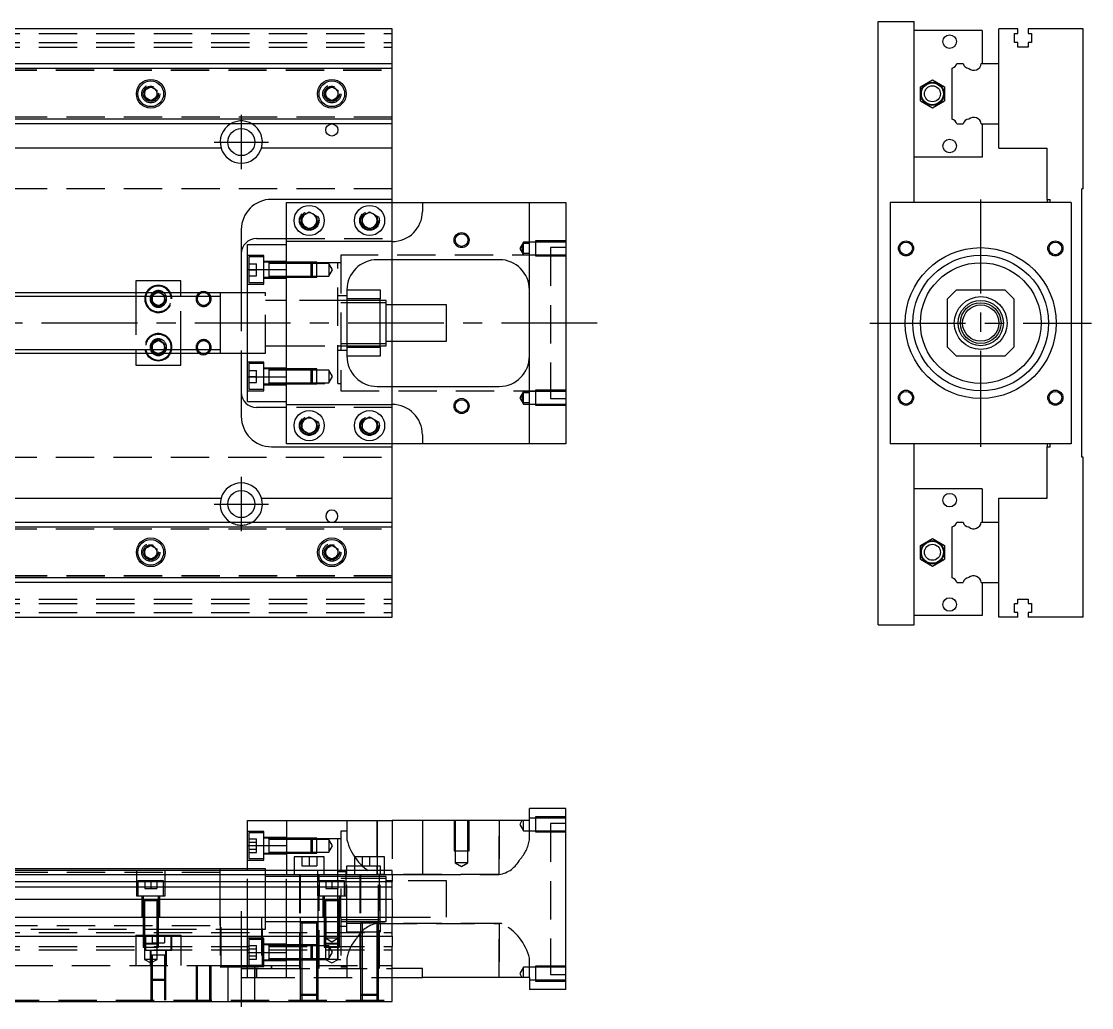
# Model space of a CAD drawing. Extents: x -20 to 692, y -272 to 102.
# Drawn here: x 337.1 to 691.8, y -226.9 to 100 of the extents above; entities that cross this region are included whole.
import ezdxf

# ---------------------------------------------------------------- set-up
doc = ezdxf.new("R2010")
doc.units = 0
doc.linetypes.add('CENTER', pattern=[50.8, 31.75, -6.35, 6.35, -6.35])
doc.linetypes.add('DASHED', pattern=[19.05, 12.7, -6.35])
doc.layers.get('0').update_dxf_attribs({"linetype": 'CONTINUOUS'})
doc.layers.add('CENTER', color=1, linetype='CENTER')

msp = doc.modelspace()

# ---------------------------------------------------------------- linework, layer by layer
at = {"color": 7, "linetype": 'CONTINUOUS'}
for p, q in [((621.04, -100), (621.04, 100)), ((621.04, 100), (633.04, 100)), ((633.04, 40), (633.04, 100)), ((460, 97.5), (330, 97.5)), ((460, 86), (460, 97.5)), ((655.54, 97), (633.04, 97)), ((655.54, 97), (655.54, 86)), ((661.04, 86), (661.04, 97.5)), ((667.34, 97.5), (661.04, 97.5)), ((666.19, 96), (667.34, 96)), ((666.19, 93), (666.19, 96)), ((667.34, 96), (667.34, 97.5)), ((670.74, 97.5), (670.74, 96)), ((689.04, 97.5), (670.74, 97.5)), ((670.74, 96), (671.89, 96)), ((671.89, 96), (671.89, 93)), ((689.04, 44.5), (689.04, 97.5)), ((667.34, 93), (666.19, 93)), ((667.34, 91.5), (667.34, 93)), ((670.74, 93), (670.74, 91.5)), ((671.89, 93), (670.74, 93)), ((670.74, 91.5), (667.34, 91.5)), ((330, 86), (460, 86)), ((460, 84.460392), (460, 86)), ((647.079608, 86), (649.200392, 86)), ((655.221934, 86), (661.04, 86)), ((661.04, 66), (661.04, 86)), ((661.04, 66), (661.04, 86)), ((330, 84.460392), (460, 84.460392)), ((460, 67.539608), (460, 84.460392)), ((645.54, 67.539608), (645.54, 84.460392)), ((378, 77.1547), (380, 78.309402)), ((380, 78.309402), (382, 77.1547)), ((438, 77.1547), (440, 78.309402)), ((440, 78.309402), (442, 77.1547)), ((635.040002, 78.309401), (639.040002, 80.618802)), ((635.040002, 73.690599), (635.040002, 78.309401)), ((639.040002, 80.618802), (643.040002, 78.309401)), ((643.040002, 78.309401), (643.040002, 73.690599)), ((378, 74.8453), (378, 77.1547)), ((380, 73.690598), (378, 74.8453)), ((382, 74.8453), (380, 73.690598)), ((382, 77.1547), (382, 74.8453)), ((438, 74.8453), (438, 77.1547)), ((440, 73.690598), (438, 74.8453)), ((442, 74.8453), (440, 73.690598)), ((442, 77.1547), (442, 74.8453)), ((635.040002, 73.690599), (639.040002, 71.381198)), ((639.040002, 71.381198), (643.040002, 73.690599)), ((460, 67.539608), (330, 67.539608)), ((460, 66), (460, 67.539608)), ((460, 66), (330, 66)), ((460, 58), (460, 66)), ((647.079608, 66), (649.200392, 66)), ((655.221934, 66), (661.04, 66)), ((655.54, 66), (655.54, 55)), ((661.04, 58), (661.04, 66)), ((403.291796, 58), (330, 58)), ((460, 58), (416.708204, 58)), ((460, 41), (460, 58)), ((661.04, 58), (677.04, 58)), ((677.04, 41), (677.04, 58)), ((655.54, 55), (633.04, 55)), ((689.04, 44.5), (688.54, 44.5)), ((688.54, -44.5), (688.54, 44.5)), ((460, 41), (420, 41)), ((425, 27), (425, 40)), ((425, 40), (470, 40)), ((460, 40), (460, 41)), ((470, 40), (470, 37)), ((470, 40), (505.5, 40)), ((505.5, -40), (505.5, 40)), ((505.5, 40), (517.5, 40)), ((517.5, 40), (517.5, -40)), ((625.04, 40), (625.04, -40)), ((685.04, 40), (625.04, 40)), ((677.04, 41), (678.04, 41)), ((677.04, 41), (677.04, 40)), ((678.04, 40), (678.04, 41)), ((685.04, 40), (685.04, -40)), ((430, 35.443376), (432.5, 36.886752)), ((432.5, 36.886752), (435, 35.443376)), ((450, 35.443376), (452.5, 36.886752)), ((452.5, 36.886752), (455, 35.443376)), ((430, 32.556624), (430, 35.443376)), ((432.5, 31.113248), (430, 32.556624)), ((435, 32.556624), (432.5, 31.113248)), ((435, 35.443376), (435, 32.556624)), ((450, 32.556624), (450, 35.443376)), ((452.5, 31.113248), (450, 32.556624)), ((455, 32.556624), (452.5, 31.113248)), ((455, 35.443376), (455, 32.556624)), ((410, 31), (410, 10)), ((412, 17.78342), (412, 26)), ((412, 26), (425, 26)), ((415, 28), (425, 28)), ((460, 27), (425, 27)), ((425, 17.78342), (425, 27)), ((678.002144, 23), (678.03998, 23)), ((412, 17.78342), (425, 17.78342)), ((412, -17.78342), (412, 17.78342)), ((425, -17.78342), (425, 17.78342)), ((425, -17.78342), (425, 17.78342)), ((495.5, 21), (455, 21)), ((460, 6), (460, 21)), ((375, 14), (375, 10)), ((390, 14), (375, 14)), ((390, 10), (390, 14)), ((445, 11), (456, 11)), ((445, 11), (445, -11)), ((456, 11), (456, 8)), ((647.04, 11), (644.04, 8)), ((647.04, 11), (663.04, 11)), ((666.04, 8), (663.04, 11)), ((403, 10), (330, 10)), ((381.964102, 10), (382.5, 10.309402)), ((382.5, 10.309402), (383.035898, 10)), ((403, 10.000006), (403, -10.000006)), ((412, 10), (403, 10)), ((456, 8), (445, 8)), ((456, -8), (456, 8)), ((458, 7.5), (456, 7.5)), ((458, -7.5), (458, 7.5)), ((644.04, -8), (644.04, 8)), ((666.04, 8), (666.04, -8)), ((445, 6.75), (443, 6.75)), ((456, 6.75), (445, 6.75)), ((458, 6.75), (456, 6.75)), ((478, 6), (458, 6)), ((478, -6), (478, 6)), ((443, -6.75), (445, -6.75)), ((445, -6.75), (456, -6.75)), ((456, -6.75), (458, -6.75)), ((458, -6), (478, -6)), ((460, -21), (460, -6)), ((330, -10), (403, -10)), ((375, -10), (375, -14)), ((382.5, -10.309402), (381.964102, -10)), ((383.035898, -10), (382.5, -10.309402)), ((390, -14), (390, -10)), ((403, -10), (412, -10)), ((410, -10), (410, -31)), ((445, -8), (456, -8)), ((456, -7.5), (458, -7.5)), ((456, -8), (456, -11)), ((644.04, -8), (647.04, -11)), ((663.04, -11), (666.04, -8)), ((375, -14), (390, -14)), ((456, -11), (445, -11)), ((663.04, -11), (647.04, -11)), ((412, -17.78342), (425, -17.78342)), ((412, -26), (412, -17.78342)), ((425, -27), (425, -17.78342)), ((455, -21), (495.5, -21)), ((628.14, -24.499994), (628.14, -24.500852)), ((412, -26), (425, -26)), ((425, -28), (415, -28)), ((425, -27), (460, -27)), ((425, -40), (425, -27)), ((430, -32.556624), (432.5, -31.113248)), ((432.5, -31.113248), (435, -32.556624)), ((450, -32.556624), (452.5, -31.113248)), ((452.5, -31.113248), (455, -32.556624)), ((430, -35.443376), (430, -32.556624)), ((432.5, -36.886752), (430, -35.443376)), ((435, -35.443376), (432.5, -36.886752)), ((435, -32.556624), (435, -35.443376)), ((450, -35.443376), (450, -32.556624)), ((452.5, -36.886752), (450, -35.443376)), ((455, -35.443376), (452.5, -36.886752)), ((455, -32.556624), (455, -35.443376)), ((470, -37), (470, -40)), ((420, -41), (460, -41)), ((470, -40), (425, -40)), ((460, -41), (460, -40)), ((460, -58), (460, -41)), ((505.5, -40), (470, -40)), ((517.5, -40), (505.5, -40)), ((685.04, -40), (625.04, -40)), ((633.04, -100), (633.04, -40)), ((677.04, -40), (677.04, -41)), ((677.04, -58), (677.04, -41)), ((677.04, -41), (678.04, -41)), ((678.04, -41), (678.04, -40)), ((689.04, -44.5), (688.54, -44.5)), ((689.04, -97.5), (689.04, -44.5)), ((655.54, -55), (633.04, -55)), ((655.54, -55), (655.54, -66)), ((330, -58), (403.291796, -58)), ((416.708204, -58), (460, -58)), ((460, -66), (460, -58)), ((661.04, -66), (661.04, -58)), ((661.04, -58), (677.04, -58)), ((330, -66), (460, -66)), ((460, -67.539608), (460, -66)), ((647.079608, -66), (649.200392, -66)), ((655.221934, -66), (661.04, -66)), ((661.04, -86), (661.04, -66)), ((661.04, -86), (661.04, -66)), ((330, -67.539608), (460, -67.539608)), ((460, -84.460392), (460, -67.539608)), ((645.54, -84.460392), (645.54, -67.539608)), ((378, -74.8453), (380, -73.690598)), ((380, -73.690598), (382, -74.8453)), ((438, -74.8453), (440, -73.690598)), ((440, -73.690598), (442, -74.8453)), ((635.040002, -73.690599), (639.040002, -71.381198)), ((635.040002, -78.309401), (635.040002, -73.690599)), ((639.040002, -71.381198), (643.040002, -73.690599)), ((643.040002, -73.690599), (643.040002, -78.309401)), ((378, -77.1547), (378, -74.8453)), ((380, -78.309402), (378, -77.1547)), ((382, -77.1547), (380, -78.309402)), ((382, -74.8453), (382, -77.1547)), ((438, -77.1547), (438, -74.8453)), ((440, -78.309402), (438, -77.1547)), ((442, -77.1547), (440, -78.309402)), ((442, -74.8453), (442, -77.1547)), ((635.040002, -78.309401), (639.040002, -80.618802)), ((639.040002, -80.618802), (643.040002, -78.309401)), ((460, -84.460392), (330, -84.460392)), ((460, -86), (460, -84.460392)), ((460, -86), (330, -86)), ((460, -97.5), (460, -86)), ((647.079608, -86), (649.200392, -86)), ((655.221934, -86), (661.04, -86)), ((655.54, -86), (655.54, -97)), ((661.04, -97.5), (661.04, -86)), ((667.34, -91.5), (670.74, -91.5)), ((667.34, -93), (667.34, -91.5)), ((670.74, -91.5), (670.74, -93)), ((666.19, -93), (667.34, -93)), ((666.19, -96), (666.19, -93)), ((670.74, -93), (671.89, -93)), ((671.89, -93), (671.89, -96)), ((330, -97.5), (460, -97.5)), ((655.54, -97), (633.04, -97)), ((667.34, -97.5), (661.04, -97.5)), ((667.34, -96), (666.19, -96)), ((667.34, -97.5), (667.34, -96)), ((670.74, -96), (670.74, -97.5)), ((671.89, -96), (670.74, -96)), ((689.04, -97.5), (670.74, -97.5)), ((621.04, -100), (633.04, -100)), ((505.5, -164.93), (505.5, -160.93)), ((517.5, -160.93), (505.5, -160.93)), ((517.5, -220.93), (517.5, -160.93)), ((412, -173.14658), (412, -164.93)), ((412, -164.93), (425, -164.93)), ((425, -164.93), (460, -164.93)), ((425, -164.93), (425, -181.43)), ((470, -164.93), (460, -164.93)), ((470, -164.93), (470, -182.93)), ((505.5, -164.93), (470, -164.93)), ((412, -173.14658), (425, -173.14658)), ((412, -181.43), (412, -173.14658)), ((419.1, -170.752326), (419.1, -170.753182)), ((419.1, -173.1023), (419.1, -173.38317)), ((419.1, -175.019328), (419.1, -175.752336)), ((437.5, -176.93), (427.5, -176.93)), ((427.5, -176.93), (427.5, -181.43)), ((437.5, -181.43), (437.5, -176.93)), ((457.5, -176.93), (447.5, -176.93)), ((447.5, -176.93), (447.5, -181.43)), ((457.5, -181.43), (457.5, -176.93)), ((403, -180.93), (323.5, -180.93)), ((460, -181.43), (323.5, -181.43)), ((460, -182.969608), (323.5, -182.969608)), ((403, -180.93), (402.995, -180.93)), ((403, -180.930502), (403, -180.93)), ((403.005, -180.93), (403, -180.93)), ((412, -180.93), (403, -180.93)), ((403, -181.43), (403, -180.93)), ((460, -182.969608), (460, -181.43)), ((470, -182.93), (460, -182.93)), ((460, -182.969608), (460, -185.090392)), ((323.5, -185.090392), (460, -185.090392)), ((460, -187.000532), (323.5, -187.000532)), ((460, -187.000532), (460, -185.090392)), ((460, -191.111934), (460, -187.000532)), ((460, -191.111934), (323.5, -191.111934)), ((460, -191.111934), (460, -196.93)), ((0, -196.93), (460, -196.93)), ((460, -203.23), (460, -196.93)), ((0, -203.23), (460, -203.23)), ((460, -203.23), (460, -206.63)), ((419.1, -206.107664), (419.1, -206.50767)), ((419.1, -206.50767), (419.1, -206.63)), ((419.1, -208.465624), (419.1, -208.749714)), ((460, -224.93), (460, -206.63)), ((419.1, -210.70767), (419.1, -211.107674)), ((470, -213.93), (460, -213.93)), ((470, -216.93), (470, -213.93)), ((460, -216.93), (470, -216.93)), ((505.5, -216.93), (470, -216.93)), ((505.5, -216.93), (505.5, -220.93)), ((517.5, -220.93), (505.5, -220.93)), ((0, -224.93), (460, -224.93))]:
    msp.add_line(p, q, dxfattribs=at)
at = {"color": 3, "linetype": 'DASHED'}
for p, q in [((0, 96), (460, 96)), ((0, 93), (460, 93)), ((0, 91.5), (460, 91.5)), ((329.5, 84.403994), (460, 84.403994)), ((329.5, 83.8), (460, 83.8)), ((382.483582, 76.286038), (382.5, 76)), ((437.5, 76), (437.534018, 76.411016)), ((460, 68.2), (329.5, 68.2)), ((460, 67.596006), (329.5, 67.596006)), ((460, 44.5), (5.640312, 44.5)), ((460, 28), (460, 40)), ((429.5, 34), (429.520026, 34.346056)), ((449.5, 34), (449.520026, 34.346056)), ((425, 28), (460, 28)), ((425, 17.78342), (425, 26)), ((460, 27), (460, 28)), ((460, 21), (460, 27)), ((503.5, 26.848738), (502.287564, 24.748738)), ((503.016436, 24.911344), (503.060666, 25.226886)), ((503.060666, 25.226886), (503.163852, 25.611128)), ((503.163852, 25.611128), (503.302956, 25.985522)), ((503.302956, 25.985522), (503.5, 26.435254)), ((503.5, 26.435254), (503.5, 26.848738)), ((507.5, 26.848738), (503.5, 26.848738)), ((503.5, 23.06222), (503.5, 26.435794)), ((503.5, 26.435254), (505.5, 26.435254)), ((507.5, 27.248732), (507.5, 22.248742)), ((517.5, 27.248732), (507.5, 27.248732)), ((517.5, 26.848738), (507.5, 26.848738)), ((512.5, 25), (512.5, -25)), ((517.5, 25), (512.5, 25)), ((417.5, 22.42767), (412, 22.42767)), ((412.5, 21.92767), (412.5, 13.42767)), ((417.5, 21.92767), (412.5, 21.92767)), ((417.5, 12.92767), (417.5, 22.42767)), ((443, 22.5), (443, -22.5)), ((512.5, 22.5), (443, 22.5)), ((502.287564, 24.748738), (503.5, 22.648738)), ((503.5, 22.648738), (503.5, 23.06222)), ((505.5, 23.06222), (503.5, 23.06222)), ((503.5, 22.648738), (507.5, 22.648738)), ((507.5, 22.648738), (517.5, 22.648738)), ((507.5, 22.248742), (517.5, 22.248742)), ((412.5, 19.67767), (415, 19.67767)), ((415, 17.67767), (415, 19.67767)), ((425, 20.42767), (417.5, 20.42767)), ((419.1, 20.17767), (417.5, 20.17767)), ((419.1, 20.17767), (419.095, 20.17767)), ((419.1, 20.17767), (419.1, 19.92022)), ((419.105, 20.17767), (419.1, 20.17767)), ((424.99998, 20.17767), (419.1, 20.17767)), ((419.1, 19.92022), (419.1, 15.435068)), ((424.99998, 19.77767), (419.1, 19.77767)), ((433.1, 20.17767), (425, 20.17767)), ((433.1, 20.177664), (425, 20.177664)), ((442, 20), (425, 20)), ((433.5, 19.77767), (425, 19.77767)), ((433.1, 15.17767), (433.1, 20.17767)), ((433.5, 19.77767), (433.1, 20.17767)), ((435, 20.177664), (433.10002, 20.177664)), ((433.5, 19.77767), (433.5, 15.57767)), ((435, 19.77767), (433.50002, 19.77767)), ((435, 15.177674), (435, 20.177664)), ((439, 19.77767), (435, 19.77767)), ((439, 19.77767), (439, 15.57767)), ((440.212436, 17.67767), (439, 19.77767)), ((442, -20), (442, 20)), ((443, 20), (442, 20)), ((412.5, 17.67767), (415, 17.67767)), ((412.5, 15.67767), (415, 15.67767)), ((415, 15.67767), (415, 17.67767)), ((417.5, 15.17767), (419.1, 15.17767)), ((417.5, 14.92767), (425, 14.92767)), ((419.095, 15.17767), (419.1, 15.17767)), ((419.1, 15.57767), (424.99998, 15.57767)), ((419.1, 15.435068), (419.1, 15.17767)), ((419.1, 15.17767), (419.105, 15.17767)), ((419.1, 15.17767), (424.99998, 15.17767)), ((425, 15.57767), (433.5, 15.57767)), ((425, 15.177674), (433.1, 15.177674)), ((425, 15.17767), (433.1, 15.17767)), ((433.1, 15.17767), (433.5, 15.57767)), ((433.10002, 15.177674), (435, 15.177674)), ((433.50002, 15.57767), (435, 15.57767)), ((435, 15.57767), (439, 15.57767)), ((439, 15.57767), (440.212436, 17.67767)), ((412, 12.92767), (417.5, 12.92767)), ((412.5, 13.42767), (417.5, 13.42767)), ((375, 10), (375, 8.75)), ((375, 8.75), (375, -8.75)), ((380, 8), (380.018502, 8.303588)), ((380.5, 9.1547), (381.964102, 10)), ((380.5, 8.75), (380.5, 9.1547)), ((380.5, 6.8453), (380.5, 8.75)), ((383.035898, 10), (384.5, 9.1547)), ((384.5, 9.1547), (384.5, 8.75)), ((384.5, 8.75), (384.5, 6.8453)), ((390, 8.75), (390, 10)), ((390, -8.75), (390, 8.75)), ((403, 10), (402.995, 10)), ((403.005, 10), (403, 10)), ((410, 10), (410, -10)), ((418, 10), (412, 10)), ((418, -10), (418, 10)), ((425, 7.5), (418, 7.5)), ((442, 7.5), (425, 7.5)), ((445, 9), (442, 9)), ((443, 7.5), (442, 7.5)), ((443, 7.5), (442.995, 7.5)), ((445, 7.5), (443, 7.5)), ((443.005, 7.5), (443, 7.5)), ((456, 7.5), (445, 7.5)), ((382.5, 5.690598), (380.5, 6.8453)), ((384.5, 6.8453), (382.5, 5.690598)), ((460, -6), (460, 6)), ((380.5, -6.8453), (382.5, -5.690598)), ((380.5, -8.75), (380.5, -6.8453)), ((382.5, -5.690598), (384.5, -6.8453)), ((384.5, -6.8453), (384.5, -8.75)), ((375, -8.75), (375, -10)), ((380, -8), (380.018502, -7.696412)), ((380.5, -9.1547), (380.5, -8.75)), ((381.964102, -10), (380.5, -9.1547)), ((384.5, -9.1547), (383.035898, -10)), ((384.5, -8.75), (384.5, -9.1547)), ((390, -10), (390, -8.75)), ((402.995, -10), (403, -10)), ((403, -10), (403.005, -10)), ((412, -10), (418, -10)), ((418, -7.5), (425, -7.5)), ((425, -7.5), (442, -7.5)), ((442, -7.5), (443, -7.5)), ((442, -9), (445, -9)), ((442.995, -7.5), (443, -7.5)), ((443, -7.5), (445, -7.5)), ((443, -7.5), (443.005, -7.5)), ((445, -7.5), (456, -7.5)), ((417.5, -12.92767), (412, -12.92767)), ((412.5, -13.42767), (412.5, -21.92767)), ((417.5, -13.42767), (412.5, -13.42767)), ((417.5, -22.42767), (417.5, -12.92767)), ((412.5, -15.67767), (415, -15.67767)), ((412.5, -17.67767), (415, -17.67767)), ((415, -17.67767), (415, -15.67767)), ((415, -19.67767), (415, -17.67767)), ((425, -14.92767), (417.5, -14.92767)), ((419.1, -15.17767), (417.5, -15.17767)), ((419.1, -15.17767), (419.095, -15.17767)), ((419.1, -15.17767), (419.1, -15.435118)), ((424.99998, -15.17767), (419.1, -15.17767)), ((419.105, -15.17767), (419.1, -15.17767)), ((419.1, -15.435118), (419.1, -19.920272)), ((424.99998, -15.57767), (419.1, -15.57767)), ((433.1, -15.17767), (425, -15.17767)), ((433.1, -15.177674), (425, -15.177674)), ((433.5, -15.57767), (425, -15.57767)), ((433.1, -20.17767), (433.1, -15.17767)), ((433.5, -15.57767), (433.1, -15.17767)), ((435, -15.177674), (433.10002, -15.177674)), ((433.5, -15.57767), (433.5, -19.77767)), ((435, -15.57767), (433.50002, -15.57767)), ((435, -20.177664), (435, -15.177674)), ((439, -15.57767), (435, -15.57767)), ((439, -15.57767), (439, -19.77767)), ((440.212436, -17.67767), (439, -15.57767)), ((439, -19.77767), (440.212436, -17.67767)), ((412.5, -19.67767), (415, -19.67767)), ((417.5, -20.17767), (419.1, -20.17767)), ((417.5, -20.42767), (425, -20.42767)), ((419.095, -20.17767), (419.1, -20.17767)), ((419.1, -19.77767), (424.99998, -19.77767)), ((419.1, -19.920272), (419.1, -20.17767)), ((419.1, -20.17767), (424.99998, -20.17767)), ((419.1, -20.17767), (419.105, -20.17767)), ((425, -26), (425, -17.78342)), ((425, -19.77767), (433.5, -19.77767)), ((425, -20), (442, -20)), ((425, -20.177664), (433.1, -20.177664)), ((425, -20.17767), (433.1, -20.17767)), ((433.1, -20.17767), (433.5, -19.77767)), ((433.10002, -20.177664), (435, -20.177664)), ((433.50002, -19.77767), (435, -19.77767)), ((435, -19.77767), (439, -19.77767)), ((442, -20), (443, -20)), ((460, -27), (460, -21)), ((412, -22.42767), (417.5, -22.42767)), ((412.5, -21.92767), (417.5, -21.92767)), ((443, -22.5), (512.5, -22.5)), ((503.5, -22.648738), (502.287564, -24.748738)), ((502.287564, -24.748738), (503.5, -26.848738)), ((503.016436, -24.586132), (503.060666, -24.27059)), ((503.060666, -24.27059), (503.163852, -23.886348)), ((503.163852, -23.886348), (503.302956, -23.511954)), ((503.302956, -23.511954), (503.5, -23.06222)), ((503.5, -23.06222), (503.5, -22.648738)), ((507.5, -22.648738), (503.5, -22.648738)), ((503.5, -26.435254), (503.5, -23.06168)), ((503.5, -23.06222), (505.5, -23.06222)), ((507.5, -22.248742), (507.5, -27.248732)), ((517.5, -22.248742), (507.5, -22.248742)), ((517.5, -22.648738), (507.5, -22.648738)), ((460, -28), (425, -28)), ((460, -28), (460, -27)), ((460, -40), (460, -28)), ((503.5, -26.848738), (503.5, -26.435254)), ((505.5, -26.435254), (503.5, -26.435254)), ((503.5, -26.848738), (507.5, -26.848738)), ((507.5, -26.848738), (517.5, -26.848738)), ((507.5, -27.248732), (517.5, -27.248732)), ((512.5, -25), (517.5, -25)), ((429.5, -34), (429.520026, -33.653944)), ((449.5, -34), (449.520026, -33.653944)), ((5.640312, -44.5), (460, -44.5)), ((329.5, -67.596006), (460, -67.596006)), ((329.5, -68.2), (460, -68.2)), ((382.483582, -75.713962), (382.5, -76)), ((442.483582, -75.713962), (442.5, -76)), ((460, -83.8), (329.5, -83.8)), ((460, -84.403994), (329.5, -84.403994)), ((0, -91.5), (460, -91.5)), ((0, -93), (460, -93)), ((0, -96), (460, -96)), ((445, -164.93), (445, -171.302214)), ((455, -176.93), (455, -164.93)), ((455, -164.93), (455, -176.93)), ((460, -164.93), (460, -181.43)), ((480.500006, -164.93), (480.500006, -174.93)), ((480.9, -164.93), (480.9, -174.93)), ((485.1, -174.93), (485.1, -164.93)), ((485.499994, -174.93), (485.499994, -164.93)), ((495.5, -164.93), (495.5, -182.852252)), ((495.5, -182.852252), (495.5, -164.93)), ((503.009982, -164.93), (502.287564, -166.181262)), ((502.287564, -166.181262), (503.5, -168.281262)), ((503.5, -168.281262), (503.5, -164.93)), ((507.5, -164.081262), (505.5, -164.081262)), ((505.5, -171.302214), (505.5, -164.93)), ((507.5, -163.681268), (507.5, -168.681258)), ((517.5, -163.681268), (507.5, -163.681268)), ((517.5, -164.081262), (507.5, -164.081262)), ((512.5, -165.93), (512.5, -215.93)), ((517.5, -165.93), (512.5, -165.93)), ((417.5, -168.50233), (412, -168.50233)), ((412.5, -169.00233), (412.5, -173.25233)), ((417.5, -169.00233), (412.5, -169.00233)), ((417.5, -173.25233), (417.5, -168.50233)), ((443, -168.43), (443, -189.93)), ((445, -168.43), (443, -168.43)), ((503.5, -168.281262), (507.5, -168.281262)), ((512.5, -168.43), (505.5, -168.43)), ((507.5, -168.281262), (517.5, -168.281262)), ((507.5, -168.681258), (517.5, -168.681258)), ((412.5, -170.94293), (415, -170.94293)), ((412.5, -172.09763), (415, -172.09763)), ((412.5, -173.25233), (412.5, -177.50233)), ((415, -172.09763), (415, -170.94293)), ((415, -174.407032), (415, -172.09763)), ((425, -170.50233), (417.5, -170.50233)), ((419.1, -170.75233), (417.5, -170.75233)), ((417.5, -178.00233), (417.5, -173.25233)), ((419.1, -170.75233), (419.095, -170.75233)), ((419.1, -170.75233), (419.1, -171.00978)), ((419.1, -171.009798), (419.1, -170.75233)), ((424.99998, -170.75233), (419.1, -170.75233)), ((419.105, -170.75233), (419.1, -170.75233)), ((419.1, -171.00978), (419.1, -173.25233)), ((424.99998, -171.15233), (419.1, -171.15233)), ((419.1, -173.25233), (419.1, -175.019324)), ((433.1, -170.75233), (425, -170.75233)), ((433.1, -170.752336), (425, -170.752336)), ((442, -170.93), (425, -170.93)), ((433.5, -171.15233), (425, -171.15233)), ((433.1, -173.25233), (433.1, -170.75233)), ((433.5, -171.15233), (433.1, -170.75233)), ((433.1, -175.75233), (433.1, -173.25233)), ((435, -170.752336), (433.10002, -170.752336)), ((433.5, -171.15233), (433.5, -173.25233)), ((433.5, -173.25233), (433.5, -175.35233)), ((435, -171.15233), (433.50002, -171.15233)), ((435, -175.752326), (435, -170.752336)), ((439, -171.15233), (435, -171.15233)), ((439, -171.15233), (439, -173.25233)), ((440.212436, -173.25233), (439, -171.15233)), ((439, -173.25233), (439, -175.35233)), ((439, -175.35233), (440.212436, -173.25233)), ((442, -181.43), (442, -170.93)), ((443, -170.93), (442, -170.93)), ((412.5, -174.407032), (415, -174.407032)), ((412.5, -175.561732), (415, -175.561732)), ((415, -175.561732), (415, -174.407032)), ((417.5, -175.75233), (419.1, -175.75233)), ((417.5, -176.00233), (425, -176.00233)), ((419.095, -175.75233), (419.1, -175.75233)), ((419.1, -175.019324), (419.1, -175.494932)), ((419.1, -175.35233), (424.99998, -175.35233)), ((419.1, -175.494932), (419.1, -175.75233)), ((419.1, -175.75233), (424.99998, -175.75233)), ((419.1, -175.75233), (419.105, -175.75233)), ((425, -175.35233), (433.5, -175.35233)), ((425, -175.752326), (433.1, -175.752326)), ((425, -175.75233), (433.1, -175.75233)), ((430, -176.93), (430, -179.93)), ((432.5, -176.93), (432.5, -179.93)), ((433.1, -175.75233), (433.5, -175.35233)), ((433.10002, -175.752326), (435, -175.752326)), ((433.50002, -175.35233), (435, -175.35233)), ((435, -175.35233), (439, -175.35233)), ((435, -176.93), (435, -179.93)), ((450, -176.93), (450, -179.93)), ((452.5, -176.93), (452.5, -179.93)), ((455, -176.93), (455, -179.93)), ((480.500006, -174.93), (485.499994, -174.93)), ((480.9, -174.93), (480.9, -178.93)), ((485.1, -178.93), (485.1, -174.93)), ((412, -178.00233), (417.5, -178.00233)), ((412.5, -177.50233), (417.5, -177.50233)), ((430, -179.93), (432.5, -179.93)), ((432.5, -179.93), (435, -179.93)), ((445, -179.93), (447.5, -179.93)), ((445, -181.43), (445, -179.93)), ((447.5, -179.93), (450, -179.93)), ((450, -179.93), (452.5, -179.93)), ((452.5, -179.93), (455, -179.93)), ((455, -179.93), (456, -179.93)), ((455, -182.852252), (455, -179.93)), ((455, -179.93), (455, -181.43)), ((456, -179.93), (456, -181.43)), ((485.1, -178.93), (480.9, -178.93)), ((480.9, -178.93), (483, -180.142436)), ((483, -180.142436), (485.1, -178.93)), ((403, -182.18), (25, -182.18)), ((375.25, -181.43), (375.25, -189.93)), ((384.75, -189.93), (384.75, -181.43)), ((403, -191.130066), (403, -181.43)), ((418, -180.93), (412, -180.93)), ((412, -196.93), (412, -181.43)), ((418, -181.43), (418, -180.93)), ((418, -190.93), (418, -181.43)), ((425, -183.43), (418, -183.43)), ((425, -181.43), (425, -182.93)), ((460, -182.93), (425, -182.93)), ((425, -196.93), (425, -182.93)), ((429.5, -183.43), (425, -183.43)), ((427.5, -181.43), (427.5, -182.93)), ((429.25, -182.93), (429.25, -213.93)), ((429.5, -182.93), (429.5, -196.93)), ((435.5, -183.43), (429.5, -183.43)), ((435.25, -181.43), (435.25, -189.93)), ((435.5, -198.935), (435.5, -182.93)), ((442, -183.43), (435.5, -183.43)), ((435.75, -184.93), (435.75, -182.93)), ((437.5, -182.93), (437.5, -181.43)), ((442, -182.93), (442, -181.43)), ((445, -181.93), (442, -181.93)), ((442, -184.93), (442, -182.93)), ((443, -183.43), (442, -183.43)), ((443, -183.43), (442.995, -183.43)), ((445, -183.43), (443, -183.43)), ((443.005, -183.43), (443, -183.43)), ((445, -184.18), (443, -184.18)), ((444.75, -189.93), (444.75, -181.43)), ((445, -182.93), (445, -181.43)), ((445, -198.93), (445, -182.93)), ((449.5, -183.43), (445, -183.43)), ((449.5, -184.18), (445, -184.18)), ((447.5, -181.43), (447.5, -182.93)), ((449.25, -182.93), (449.25, -213.93)), ((449.5, -182.93), (449.5, -198.935)), ((455.5, -183.43), (449.5, -183.43)), ((455.5, -184.18), (449.5, -184.18)), ((453.951654, -182.710384), (454.307618, -182.790138)), ((454.307618, -182.790138), (454.65068, -182.836404)), ((454.65068, -182.836404), (455, -182.852252)), ((455, -181.43), (455, -182.852252)), ((455, -182.852252), (456, -182.852252)), ((495.5, -182.852252), (455, -182.852252)), ((455.5, -198.935), (455.5, -182.93)), ((456, -183.43), (455.5, -183.43)), ((456, -184.18), (455.5, -184.18)), ((455.75, -213.93), (455.75, -182.93)), ((456, -181.43), (456, -182.93)), ((456, -182.852252), (457.5, -182.852252)), ((456, -198.93), (456, -182.93)), ((458, -183.43), (456, -183.43)), ((458, -184.18), (456, -184.18)), ((457.5, -182.93), (457.5, -181.43)), ((457.5, -182.852252), (460, -182.852252)), ((458, -190.93), (458, -183.43)), ((460, -182.852252), (470, -182.852252)), ((470, -182.852252), (495.5, -182.852252)), ((384.25, -184.93), (375.75, -184.93)), ((375.75, -184.93), (375.75, -189.93)), ((378, -184.93), (378, -187.43)), ((378, -187.43), (380, -187.43)), ((380, -184.93), (380, -187.43)), ((380, -187.43), (382, -187.43)), ((382, -184.93), (382, -187.43)), ((384.25, -189.93), (384.25, -184.93)), ((444.25, -184.93), (435.75, -184.93)), ((435.75, -184.93), (435.75, -189.93)), ((438, -184.93), (438, -187.43)), ((438, -187.43), (440, -187.43)), ((440, -184.93), (440, -187.43)), ((440, -187.43), (442, -187.43)), ((442, -184.93), (442, -187.43)), ((442, -190.93), (442, -187.43)), ((444.25, -189.93), (444.25, -184.93)), ((460, -184.93), (458, -184.93)), ((478, -184.93), (460, -184.93)), ((478, -190.93), (478, -184.93)), ((375.25, -189.93), (384.75, -189.93)), ((377, -189.93), (377, -196.93)), ((377.5, -189.93), (377.5, -191.53)), ((382.5, -191.53), (382.5, -189.93)), ((383, -196.93), (383, -189.93)), ((403, -199.68), (403, -191.130066)), ((418, -196.93), (418, -190.93)), ((435.25, -189.93), (444.75, -189.93)), ((435.75, -213.93), (435.75, -189.93)), ((437, -189.93), (437, -196.93)), ((437.5, -189.93), (437.5, -191.53)), ((442, -196.93), (442, -190.93)), ((442.5, -191.53), (442.5, -189.93)), ((443, -196.93), (443, -189.93)), ((458, -198.43), (458, -190.93)), ((478, -196.93), (478, -190.93)), ((377.5, -191.525), (377.5, -191.53)), ((377.757468, -191.53), (377.5, -191.53)), ((377.5, -191.53), (377.5, -191.535)), ((377.5, -191.53), (377.5, -196.92998)), ((382.242552, -191.53), (377.757468, -191.53)), ((377.9, -191.53), (377.9, -196.92998)), ((382.1, -196.92998), (382.1, -191.53)), ((382.5, -191.53), (382.242552, -191.53)), ((382.5, -191.53), (382.5, -191.525)), ((382.5, -191.535), (382.5, -191.53)), ((382.5, -196.92998), (382.5, -191.53)), ((437.5, -191.525), (437.5, -191.53)), ((437.5, -191.53), (437.757448, -191.53)), ((437.757468, -191.53), (437.5, -191.53)), ((437.5, -191.53), (437.5, -191.535)), ((437.5, -191.53), (437.5, -196.92998)), ((442.242552, -191.53), (437.757468, -191.53)), ((437.9, -191.53), (437.9, -196.92998)), ((442.1, -196.92998), (442.1, -191.53)), ((442.5, -191.53), (442.242552, -191.53)), ((442.242602, -191.53), (442.5, -191.53)), ((442.5, -191.53), (442.5, -191.525)), ((442.5, -191.535), (442.5, -191.53)), ((442.5, -196.92998), (442.5, -191.53)), ((377.5, -196.93), (377.5, -203.23)), ((377.500006, -196.93), (377.500006, -203.23)), ((377.9, -196.93), (377.9, -203.23)), ((382.1, -203.23), (382.1, -196.93)), ((382.499994, -203.23), (382.499994, -196.93)), ((382.5, -203.23), (382.5, -196.93)), ((403, -196.93), (403, -213.43)), ((403.291796, -212.93), (403.291796, -196.93)), ((412, -203.23), (412, -196.93)), ((416.708204, -196.93), (416.708204, -212.93)), ((417, -213.43), (417, -196.93)), ((418, -200.93), (418, -196.93)), ((418, -198.43), (425, -198.43)), ((425, -203.23), (425, -196.93)), ((425, -198.43), (429.5, -198.43)), ((429.5, -196.93), (429.5, -198.93)), ((429.5, -198.43), (443.005, -198.43)), ((437.5, -196.93), (437.5, -203.23)), ((437.500006, -196.93), (437.500006, -203.23)), ((437.9, -196.93), (437.9, -203.23)), ((438, -196.93), (438, -203.93)), ((438, -196.93), (438, -203.93)), ((442, -203.93), (442, -196.93)), ((442, -203.93), (442, -196.93)), ((442.1, -203.23), (442.1, -196.93)), ((442.499994, -203.23), (442.499994, -196.93)), ((442.5, -203.23), (442.5, -196.93)), ((442.995, -198.43), (456, -198.43)), ((443, -196.93), (443, -213.43)), ((443, -197.68), (458, -197.68)), ((443.005, -198.43), (456, -198.43)), ((456, -198.43), (458, -198.43)), ((460, -196.93), (478, -196.93)), ((0, -202.08), (460, -202.08)), ((25, -199.68), (403, -199.68)), ((245, -200.93), (377.5, -200.93)), ((377.5, -200.93), (377.9, -200.93)), ((377.9, -200.93), (382.1, -200.93)), ((382.1, -200.93), (382.5, -200.93)), ((382.5, -200.93), (403.005, -200.93)), ((402.995, -200.93), (403.291796, -200.93)), ((403.291796, -200.93), (412, -200.93)), ((412, -200.93), (416.708204, -200.93)), ((416.708204, -200.93), (418, -200.93)), ((429.5, -198.925), (429.5, -198.93)), ((429.849602, -198.93), (429.5, -198.93)), ((429.5, -198.93), (429.5, -198.935)), ((429.5, -198.93), (429.5, -203.23)), ((435.15035, -198.93), (429.849602, -198.93)), ((430, -198.93), (430, -203.23)), ((435, -206.63), (435, -198.93)), ((435.5, -198.93), (435.15035, -198.93)), ((435.5, -206.63), (435.5, -198.925)), ((442, -199.93), (445, -199.93)), ((445, -198.93), (449.39999, -198.93)), ((445, -201.93), (445, -198.93)), ((456, -201.93), (445, -201.93)), ((449.39999, -198.93), (449.499994, -198.93)), ((449.5, -198.925), (449.5, -206.63)), ((449.5, -198.93), (449.84965, -198.93)), ((449.849602, -198.93), (449.5, -198.93)), ((455.15035, -198.93), (449.849602, -198.93)), ((450, -198.93), (450, -206.63)), ((455, -206.63), (455, -198.93)), ((455.562908, -199.007748), (455, -199.007748)), ((455, -199.007748), (455.562908, -199.007748)), ((455.150204, -198.93), (455.5, -198.93)), ((455.5, -198.93), (455.15035, -198.93)), ((455.5, -206.63), (455.5, -198.925)), ((455.500006, -198.93), (455.60001, -198.93)), ((495.5, -199.007748), (455.562908, -199.007748)), ((455.562908, -199.007748), (495.5, -199.007748)), ((455.60001, -198.93), (456, -198.93)), ((456, -198.93), (456, -201.93)), ((495.5, -199.007748), (495.5, -216.93)), ((495.5, -216.93), (495.5, -199.007748)), ((495.847748, -199.023532), (495.5, -199.007748)), ((496.192382, -199.069862), (495.847748, -199.023532)), ((496.427222, -199.118996), (496.192382, -199.069862)), ((375, -202.93), (377.5, -202.93)), ((375, -202.93), (375, -203.23)), ((375, -203.23), (375, -206.63)), ((377.5, -202.93), (377.9, -202.93)), ((377.5, -203.23), (377.5, -205.53)), ((377.5, -205.53), (382.5, -205.53)), ((377.5, -205.53), (377.9, -205.93)), ((377.500006, -203.23), (377.500006, -205.530006)), ((377.500006, -205.53002), (377.500006, -206.63)), ((377.9, -202.93), (382.1, -202.93)), ((377.9, -203.23), (377.9, -205.93)), ((378, -202.93), (378, -207.93)), ((378.25, -202.93), (378.25, -203.23)), ((378.25, -203.23), (378.25, -205.93)), ((380.5, -202.93), (380.5, -205.43)), ((380.5, -205.43), (382.5, -205.43)), ((382.1, -202.93), (382.5, -202.93)), ((382.1, -205.93), (382.1, -203.23)), ((382.1, -205.93), (382.5, -205.53)), ((382.499994, -205.530006), (382.499994, -203.23)), ((382.499994, -206.63), (382.499994, -205.53002)), ((382.5, -202.93), (390, -202.93)), ((382.5, -205.53), (382.5, -203.23)), ((382.5, -205.43), (384.5, -205.43)), ((384.5, -202.93), (384.5, -205.43)), ((386.75, -203.23), (386.75, -202.93)), ((386.75, -206.63), (386.75, -203.23)), ((387, -207.93), (387, -202.93)), ((390, -202.93), (390, -203.23)), ((390, -203.23), (390, -206.63)), ((412, -206.63), (412, -203.23)), ((417.5, -203.85767), (412, -203.85767)), ((412.5, -204.35767), (412.5, -206.63)), ((416.708204, -204.35767), (412.5, -204.35767)), ((417.5, -204.35767), (416.708204, -204.35767)), ((417.5, -208.60767), (417.5, -203.85767)), ((425, -206.63), (425, -203.23)), ((429.5, -203.23), (429.5, -206.63)), ((430, -203.23), (430, -206.63)), ((437.5, -203.23), (437.5, -205.53)), ((437.5, -205.53), (442.5, -205.53)), ((437.5, -205.53), (437.9, -205.93)), ((437.500006, -203.23), (437.500006, -205.530006)), ((437.500006, -205.53002), (437.500006, -206.63)), ((437.9, -203.23), (437.9, -205.93)), ((442, -203.93), (438, -203.93)), ((438, -203.93), (440, -205.0847)), ((442, -203.93), (438, -203.93)), ((438, -203.93), (440, -205.0847)), ((440, -205.0847), (442, -203.93)), ((440, -205.0847), (442, -203.93)), ((442, -205.93), (442, -203.93)), ((442.1, -205.93), (442.1, -203.23)), ((442.1, -205.93), (442.5, -205.53)), ((442.499994, -205.530006), (442.499994, -203.23)), ((442.499994, -206.63), (442.499994, -205.53002)), ((442.5, -205.53), (442.5, -203.23)), ((0, -206.63), (460, -206.63)), ((0, -207.78), (460, -207.78)), ((375, -206.63), (375, -212.93)), ((377.500006, -206.63), (377.500006, -206.93)), ((377.500006, -206.93), (382.499994, -206.93)), ((382.1, -205.93), (377.9, -205.93)), ((377.9, -205.93002), (377.9, -206.93)), ((377.9, -206.93), (377.9, -210.93)), ((378, -207.93), (387, -207.93)), ((378.25, -205.93), (378.25, -206.63)), ((378.25, -206.63), (378.25, -206.93)), ((378.25, -206.93), (378.25, -207.93)), ((379.75, -207.93), (379.75, -212.93)), ((380, -207.93), (380, -209.53)), ((382.1, -206.93), (382.1, -205.93002)), ((382.1, -210.93), (382.1, -206.93)), ((382.499994, -206.93), (382.499994, -206.63)), ((385, -209.53), (385, -207.93)), ((385.25, -212.93), (385.25, -207.93)), ((386.75, -207.93), (386.75, -206.63)), ((390, -206.63), (390, -212.93)), ((412, -208.71342), (412, -206.63)), ((412, -208.71342), (416.708204, -208.71342)), ((412, -212.93), (412, -208.71342)), ((412.5, -206.298268), (415, -206.298268)), ((412.5, -206.63), (412.5, -208.60767)), ((412.5, -207.452968), (415, -207.452968)), ((412.5, -208.60767), (412.5, -212.85767)), ((415, -207.452968), (415, -206.298268)), ((415, -209.76237), (415, -207.452968)), ((416.708204, -208.71342), (425, -208.71342)), ((425, -205.85767), (417.5, -205.85767)), ((419.1, -206.10767), (417.5, -206.10767)), ((417.5, -213.35767), (417.5, -208.60767)), ((419.1, -206.10767), (419.095, -206.10767)), ((419.1, -206.10767), (419.1, -206.365118)), ((419.1, -206.365136), (419.1, -206.10767)), ((424.99998, -206.10767), (419.1, -206.10767)), ((419.105, -206.10767), (419.1, -206.10767)), ((419.1, -206.365118), (419.1, -206.629906)), ((424.99998, -206.50767), (419.1, -206.50767)), ((419.1, -206.629906), (419.1, -208.60767)), ((419.1, -208.60767), (419.1, -210.850272)), ((429.5, -206.10767), (425, -206.10767)), ((429.5, -206.107674), (425, -206.107674)), ((429.5, -206.50767), (425, -206.50767)), ((425, -213.93), (425, -206.63)), ((430, -206.10767), (429.5, -206.10767)), ((430, -206.107674), (429.5, -206.107674)), ((430, -206.50767), (429.5, -206.50767)), ((429.5, -206.63), (429.5, -213.92998)), ((433.1, -206.10767), (430, -206.10767)), ((433.100006, -206.107674), (430, -206.107674)), ((433.5, -206.50767), (430, -206.50767)), ((430, -206.63), (430, -213.92998)), ((433.1, -206.63), (433.1, -206.10767)), ((433.5, -206.50767), (433.1, -206.10767)), ((433.1, -208.60767), (433.1, -206.63)), ((433.1, -211.10767), (433.1, -208.60767)), ((435, -206.107674), (433.10002, -206.107674)), ((433.5, -206.50767), (433.5, -206.63)), ((433.5, -206.63), (433.5, -208.60767)), ((433.5, -208.60767), (433.5, -210.70767)), ((435, -206.50767), (433.50002, -206.50767)), ((439, -206.50767), (435, -206.50767)), ((435, -213.92998), (435, -206.63)), ((435.5, -213.92998), (435.5, -206.63)), ((437.500006, -206.63), (437.500006, -206.93)), ((437.500006, -206.93), (442.499994, -206.93)), ((442.1, -205.93), (437.9, -205.93)), ((437.9, -205.93002), (437.9, -206.93)), ((437.9, -206.93), (437.9, -210.93)), ((439, -206.50767), (439, -208.60767)), ((440.212436, -208.60767), (439, -206.50767)), ((439, -208.60767), (439, -210.70767)), ((439, -210.70767), (440.212436, -208.60767)), ((442, -206.63), (442, -205.93)), ((442, -206.93), (442, -206.63)), ((442, -210.93), (442, -206.93)), ((442.1, -206.93), (442.1, -205.93002)), ((442.1, -210.93), (442.1, -206.93)), ((442.499994, -206.93), (442.499994, -206.63)), ((449.5, -206.63), (449.5, -213.92998)), ((450, -206.63), (450, -213.92998)), ((455, -213.92998), (455, -206.63)), ((455.5, -213.92998), (455.5, -206.63)), ((382.1, -210.93), (377.9, -210.93)), ((377.9, -210.93), (380, -212.142436)), ((380, -209.525), (380, -209.53)), ((380, -209.53), (380.257448, -209.53)), ((380.257468, -209.53), (380, -209.53)), ((380, -209.53), (380, -212.92998)), ((380, -209.53), (380, -209.535)), ((380, -212.142436), (382.1, -210.93)), ((384.742552, -209.53), (380.257468, -209.53)), ((380.4, -209.53), (380.4, -212.92998)), ((384.6, -212.92998), (384.6, -209.53)), ((385, -209.53), (384.742552, -209.53)), ((384.742602, -209.53), (385, -209.53)), ((385, -209.53), (385, -209.525)), ((385, -212.92998), (385, -209.53)), ((385, -209.535), (385, -209.53)), ((412.5, -209.76237), (415, -209.76237)), ((412.5, -210.91707), (415, -210.91707)), ((415, -210.91707), (415, -209.76237)), ((417.5, -211.10767), (419.105, -211.10767)), ((417.5, -211.35767), (425, -211.35767)), ((419.095, -211.10767), (424.99998, -211.10767)), ((419.1, -210.70767), (424.99998, -210.70767)), ((419.1, -211.10767), (419.1, -210.85022)), ((419.1, -210.850272), (419.1, -211.10767)), ((419.1, -210.850272), (419.1, -211.10767)), ((425, -210.70767), (429.5, -210.70767)), ((425, -210.93), (429.5, -210.93)), ((425, -211.107664), (429.5, -211.107664)), ((425, -211.10767), (429.5, -211.10767)), ((429.5, -210.70767), (430, -210.70767)), ((429.5, -210.93), (430, -210.93)), ((429.5, -211.107664), (430, -211.107664)), ((429.5, -211.10767), (430, -211.10767)), ((430, -210.70767), (433.5, -210.70767)), ((430, -210.93), (433.27767, -210.93)), ((430, -211.107664), (433.100006, -211.107664)), ((430, -211.10767), (433.1, -211.10767)), ((433.1, -211.10767), (433.5, -210.70767)), ((433.10002, -211.107664), (435, -211.107664)), ((433.27767, -210.93), (435, -210.93)), ((433.50002, -210.70767), (435, -210.70767)), ((435, -210.70767), (439, -210.70767)), ((435, -210.93), (435.5, -210.93)), ((435.5, -210.93), (437.9, -210.93)), ((442.1, -210.93), (437.9, -210.93)), ((437.9, -210.93), (440, -212.142436)), ((440, -212.142436), (442.1, -210.93)), ((442.1, -210.93), (443, -210.93)), ((445, -210.557786), (445, -216.93)), ((505.5, -216.93), (505.5, -210.557786)), ((296.708204, -212.93), (403.291796, -212.93)), ((380, -212.93), (380, -217.53)), ((380.000006, -212.93), (380.000006, -217.530006)), ((380.4, -212.93), (380.4, -217.93)), ((384.6, -217.93), (384.6, -212.93)), ((384.999994, -217.530006), (384.999994, -212.93)), ((385, -217.53), (385, -212.93)), ((395.000006, -212.93), (395.000006, -224.43)), ((395.4, -212.93), (395.4, -224.43)), ((399.6, -224.43), (399.6, -212.93)), ((399.999994, -224.43), (399.999994, -212.93)), ((403, -213.43), (417, -213.43)), ((403.291796, -212.93), (416.708204, -212.93)), ((403.291796, -212.93), (416.708204, -212.93)), ((405.5, -213.43), (405.5, -224.93)), ((410, -212.93), (410, -213.93)), ((410, -213.93), (420, -213.93)), ((410, -213.93), (410, -216.93)), ((412, -216.93), (412, -212.93)), ((412, -213.35767), (417.5, -213.35767)), ((412.5, -212.85767), (416.708204, -212.85767)), ((414.5, -224.93), (414.5, -213.43)), ((415, -216.93), (415, -213.93)), ((415, -213.93), (415, -216.93)), ((416.708204, -212.85767), (417.5, -212.85767)), ((416.708204, -212.93), (460, -212.93)), ((420, -213.93), (420, -212.93)), ((420, -212.93), (420, -213.93)), ((420, -213.93), (460, -213.93)), ((425, -216.93), (425, -213.93)), ((429.5, -213.93), (429.5, -222.43)), ((429.500006, -213.93), (429.500006, -222.430006)), ((430, -213.93), (430, -222.93)), ((435, -222.93), (435, -213.93)), ((435.499994, -222.430006), (435.499994, -213.93)), ((435.5, -222.43), (435.5, -213.93)), ((443, -213.43), (445, -213.43)), ((449.5, -213.93), (449.5, -222.43)), ((449.500006, -213.93), (449.500006, -222.430006)), ((450, -213.93), (450, -222.93)), ((455, -222.93), (455, -213.93)), ((455.499994, -222.430006), (455.499994, -213.93)), ((455.5, -222.43), (455.5, -213.93)), ((503.5, -213.578738), (502.287564, -215.678738)), ((502.287564, -215.678738), (503.009982, -216.93)), ((503.5, -216.93), (503.5, -213.578738)), ((507.5, -213.578738), (503.5, -213.578738)), ((505.5, -213.43), (512.5, -213.43)), ((507.5, -213.178742), (507.5, -218.178732)), ((517.5, -213.178742), (507.5, -213.178742)), ((517.5, -213.578738), (507.5, -213.578738)), ((512.5, -215.93), (517.5, -215.93)), ((380, -217.53), (385, -217.53)), ((380, -217.53), (380.4, -217.93)), ((380.000006, -217.53002), (380.000006, -224.43)), ((384.6, -217.93), (380.4, -217.93)), ((380.4, -217.93002), (380.4, -224.43)), ((384.6, -217.93), (385, -217.53)), ((384.6, -224.43), (384.6, -217.93002)), ((384.999994, -224.43), (384.999994, -217.53002)), ((410, -216.93), (415, -216.93)), ((415, -216.93), (460, -216.93)), ((505.5, -217.778738), (507.5, -217.778738)), ((507.5, -217.778738), (517.5, -217.778738)), ((507.5, -218.178732), (517.5, -218.178732)), ((429.5, -222.43), (435.5, -222.43)), ((429.5, -222.43), (430, -222.93)), ((429.500006, -222.43002), (429.500006, -224.43)), ((435, -222.93), (430, -222.93)), ((430, -222.93002), (430, -224.43)), ((435, -222.93), (435.5, -222.43)), ((435, -224.43), (435, -222.93002)), ((435.499994, -224.43), (435.499994, -222.43002)), ((449.5, -222.43), (455.5, -222.43)), ((449.5, -222.43), (450, -222.93)), ((449.500006, -222.43002), (449.500006, -224.43)), ((455, -222.93), (450, -222.93)), ((450, -222.93002), (450, -224.43)), ((455, -222.93), (455.5, -222.43)), ((455, -224.43), (455, -222.93002)), ((455.499994, -224.43), (455.499994, -222.43002)), ((6.499992, -224.43), (460, -224.43))]:
    msp.add_line(p, q, dxfattribs=at)
at = {"color": 3, "linetype": 'CONTINUOUS'}
for p, q in [((403, 8.75), (330, 8.75)), ((330, -8.75), (403, -8.75))]:
    msp.add_line(p, q, dxfattribs=at)
at = {"color": 7, "linetype": 'CONTINUOUS'}
for centre, radius in [((644.740002, 93.300001), 2.25), ((380, 76), 4.75), ((380, 76), 4.25), ((440, 76), 4.75), ((440, 76), 4.25), ((639.040002, 76), 3.875), ((639.040002, 76), 3.643013), ((639.040002, 76), 2.65), ((410, 60), 4.5), ((440, 64), 2), ((644.740002, 58.699999), 2.25), ((432.5, 34), 5), ((452.5, 34), 5), ((483, 27.5), 2.1), ((630.291262, 24.748738), 2.1), ((655.04, 0), 25), ((679.788738, 24.748738), 2.1), ((655.04, 0), 22.5), ((655.04, 0), 20), ((655.04, 0), 8.75), ((655.04, 0), 7.5), ((655.04, 0), 6.75), ((655.04, 0), 6), ((630.291262, -24.748738), 2.1), ((679.788738, -24.748738), 2.1), ((483, -27.5), 2.1), ((432.5, -34), 5), ((452.5, -34), 5), ((410, -60), 4.5), ((644.740002, -58.699999), 2.25), ((380, -76), 4.75), ((380, -76), 4.25), ((440, -76), 4.75), ((440, -76), 4.25), ((639.040002, -76), 3.875), ((639.040002, -76), 3.643013), ((639.040002, -76), 2.65), ((644.740002, -93.300001), 2.25)]:
    msp.add_circle(centre, radius, dxfattribs=at)
at = {"color": 3, "linetype": 'DASHED'}
for centre, radius in [((380, 76), 3), ((380, 76), 2.5), ((440, 76), 3), ((440, 76), 2.5), ((432.5, 34), 3.25), ((432.5, 34), 3), ((452.5, 34), 3.25), ((452.5, 34), 3), ((382.5, 8), 2.5), ((382.5, -8), 2.5), ((432.5, -34), 3.25), ((432.5, -34), 3), ((452.5, -34), 3.25), ((452.5, -34), 3), ((380, -76), 3), ((380, -76), 2.5), ((440, -76), 3), ((440, -76), 2.5)]:
    msp.add_circle(centre, radius, dxfattribs=at)
at = {"color": 3, "linetype": 'CONTINUOUS'}
for centre in [(483, 27.5), (630.291262, 24.748738), (679.788738, 24.748738), (630.291262, -24.748738), (679.788738, -24.748738), (483, -27.5)]:
    msp.add_circle(centre, 2.5, dxfattribs=at)
at = {"color": 7, "linetype": 'CONTINUOUS'}
for centre, radius, start, end in [((645.04, 86.5), 2.1, 283.774147, 346.225853), ((651.24, 86.5), 2.1, 193.774147, 266.465409), ((652.74, 86.3), 2.5, 229.323534, 353.107897), ((380, 76), 2.1, 102.24721, 137.75279), ((380, 76), 2.1, 77.75279, 102.24721), ((380, 76), 2.1, 42.24721, 77.75279), ((440, 76), 2.1, 102.24721, 137.75279), ((440, 76), 2.1, 77.75279, 102.24721), ((440, 76), 2.1, 42.24721, 77.75279), ((380, 76), 2.1, 162.24721, 180), ((380, 76), 2.1, 180, 197.75279), ((380, 76), 2.1, 137.75279, 162.24721), ((380, 76), 2.1, 197.75279, 222.24721), ((380, 76), 2.1, 222.24721, 257.75279), ((380, 76), 2.1, 282.24721, 317.75279), ((380, 76), 2.1, 17.75279, 42.24721), ((380, 76), 2.1, 317.75279, 342.24721), ((380, 76), 2.1, 342.24721, 17.75279), ((440, 76), 2.1, 162.24721, 180), ((440, 76), 2.1, 180, 197.75279), ((440, 76), 2.1, 137.75279, 162.24721), ((440, 76), 2.1, 197.75279, 222.24721), ((440, 76), 2.1, 222.24721, 257.75279), ((440, 76), 2.1, 282.24721, 317.75279), ((440, 76), 2.1, 17.75279, 42.24721), ((440, 76), 2.1, 317.75279, 342.24721), ((440, 76), 2.1, 342.24721, 17.75279), ((380, 76), 2.1, 257.75279, 282.24721), ((440, 76), 2.1, 257.75279, 282.24721), ((645.04, 65.5), 2.1, 13.774147, 76.225853), ((651.24, 65.5), 2.1, 93.534591, 166.225853), ((652.74, 65.7), 2.5, 6.892103, 130.676466), ((410, 60), 7, 121.002719, 196.60155), ((410, 60), 7, 343.39845, 58.997281), ((410, 60), 7, 196.60155, 343.39845), ((420, 31), 10, 90, 180), ((432.5, 34), 2.5, 120, 180), ((432.5, 34), 2.5, 60, 120), ((432.5, 34), 2.5, 0, 60), ((452.5, 34), 2.5, 120, 180), ((452.5, 34), 2.5, 60, 120), ((452.5, 34), 2.5, 0, 60), ((460, 37), 10, 270, 0), ((432.5, 34), 2.5, 180, 240), ((432.5, 34), 2.5, 300, 0), ((452.5, 34), 2.5, 180, 240), ((452.5, 34), 2.5, 300, 0), ((432.5, 34), 2.5, 240, 300), ((452.5, 34), 2.5, 240, 300), ((415, 23), 5, 90, 180), ((455, 11), 10, 90, 180), ((495.5, 11), 10, 0, 90), ((382.5, 8), 4.5, 26.3878, 153.6122), ((382.5, 8), 4.25, 28.072487, 151.927513), ((382.5, 8), 2.1, 162.24721, 180), ((382.5, 8), 2.1, 180, 197.75279), ((382.5, 8), 2.1, 159.075168, 162.24721), ((382.5, 8), 2.1, 197.75279, 222.24721), ((382.5, 8), 2.1, 137.75279, 159.075168), ((382.5, 8), 2.1, 107.75279, 137.75279), ((382.5, 8), 2.1, 102.24721, 107.75279), ((382.5, 8), 2.1, 77.75279, 102.24721), ((382.5, 8), 2.1, 72.24721, 77.75279), ((382.5, 8), 2.1, 42.24721, 72.24721), ((382.5, 8), 2.1, 20.924832, 42.24721), ((382.5, 8), 2.1, 317.75279, 342.24721), ((382.5, 8), 2.1, 17.75279, 20.924832), ((382.5, 8), 2.1, 342.24721, 17.75279), ((397.5, 8), 2.1, 90, 107.75279), ((397.5, 8), 2.1, 72.24721, 90), ((382.5, 8), 2.1, 222.24721, 257.75279), ((382.5, 8), 2.1, 257.75279, 282.24721), ((382.5, 8), 2.1, 282.24721, 317.75279), ((382.5, -8), 2.1, 137.75279, 162.24721), ((382.5, -8), 2.1, 102.24721, 137.75279), ((382.5, -8), 2.1, 77.75279, 102.24721), ((382.5, -8), 2.1, 42.24721, 77.75279), ((382.5, -8), 2.1, 17.75279, 42.24721), ((382.5, -8), 4.5, 206.3878, 333.6122), ((382.5, -8), 4.25, 208.072487, 331.927513), ((382.5, -8), 2.1, 162.24721, 180), ((382.5, -8), 2.1, 180, 197.75279), ((382.5, -8), 2.1, 197.75279, 200.924832), ((382.5, -8), 2.1, 200.924832, 222.24721), ((382.5, -8), 2.1, 222.24721, 252.24721), ((382.5, -8), 2.1, 252.24721, 257.75279), ((382.5, -8), 2.1, 257.75279, 282.24721), ((382.5, -8), 2.1, 282.24721, 287.75279), ((382.5, -8), 2.1, 287.75279, 317.75279), ((382.5, -8), 2.1, 317.75279, 339.075168), ((382.5, -8), 2.1, 339.075168, 342.24721), ((382.5, -8), 2.1, 342.24721, 17.75279), ((397.5, -8), 2.1, 252.24721, 287.75279), ((455, -11), 10, 180, 270), ((495.5, -11), 10, 270, 0), ((415, -23), 5, 180, 270), ((460, -37), 10, 0, 90), ((420, -31), 10, 180, 270), ((432.5, -34), 2.5, 120, 180), ((432.5, -34), 2.5, 60, 120), ((432.5, -34), 2.5, 0, 60), ((452.5, -34), 2.5, 120, 180), ((452.5, -34), 2.5, 60, 120), ((452.5, -34), 2.5, 0, 60), ((432.5, -34), 2.5, 180, 240), ((432.5, -34), 2.5, 300, 0), ((452.5, -34), 2.5, 180, 240), ((452.5, -34), 2.5, 300, 0), ((432.5, -34), 2.5, 240, 300), ((452.5, -34), 2.5, 240, 300), ((410, -60), 7, 16.60155, 163.39845), ((410, -60), 7, 163.39845, 238.997281), ((410, -60), 7, 301.002719, 16.60155), ((440, -64), 2, 90, 270), ((440, -64), 2, 270, 90), ((645.04, -65.5), 2.1, 283.774147, 346.225853), ((651.24, -65.5), 2.1, 193.774147, 266.465409), ((652.74, -65.7), 2.5, 229.323534, 353.107897), ((380, -76), 2.1, 102.24721, 137.75279), ((380, -76), 2.1, 77.75279, 102.24721), ((380, -76), 2.1, 42.24721, 77.75279), ((440, -76), 2.1, 102.24721, 137.75279), ((440, -76), 2.1, 77.75279, 102.24721), ((440, -76), 2.1, 42.24721, 77.75279), ((380, -76), 2.1, 162.24721, 180), ((380, -76), 2.1, 180, 197.75279), ((380, -76), 2.1, 137.75279, 162.24721), ((380, -76), 2.1, 197.75279, 222.24721), ((380, -76), 2.1, 222.24721, 257.75279), ((380, -76), 2.1, 282.24721, 317.75279), ((380, -76), 2.1, 17.75279, 42.24721), ((380, -76), 2.1, 317.75279, 342.24721), ((380, -76), 2.1, 342.24721, 17.75279), ((440, -76), 2.1, 162.24721, 180), ((440, -76), 2.1, 180, 197.75279), ((440, -76), 2.1, 137.75279, 162.24721), ((440, -76), 2.1, 197.75279, 222.24721), ((440, -76), 2.1, 222.24721, 257.75279), ((440, -76), 2.1, 282.24721, 317.75279), ((440, -76), 2.1, 17.75279, 42.24721), ((440, -76), 2.1, 317.75279, 342.24721), ((440, -76), 2.1, 342.24721, 17.75279), ((380, -76), 2.1, 257.75279, 282.24721), ((440, -76), 2.1, 257.75279, 282.24721), ((645.04, -86.5), 2.1, 13.774147, 76.225853), ((651.24, -86.5), 2.1, 93.534591, 166.225853), ((652.74, -86.3), 2.5, 6.892103, 130.676466)]:
    msp.add_arc(centre, radius, start, end, dxfattribs=at)
at = {"color": 3, "linetype": 'DASHED'}
for centre, radius, start, end in [((410, 60), 7, 58.997281, 121.002719), ((506.951784, 24.952686), 3.935565, 180.60188226, 208.70854311), ((382.5, 8), 2.75, 46.658242, 133.341758), ((382.5, 8), 4.5, 170.405932, 0), ((382.5, 8), 4.5, 153.6122, 170.405932), ((382.5, 8), 4.25, 169.835751, 0), ((382.5, 8), 4.25, 151.927513, 169.835751), ((382.5, 8), 2.75, 180, 15.82662), ((382.5, 8), 2.75, 164.17338, 180), ((382.5, 8), 2.75, 133.341758, 164.17338), ((382.5, 8), 2.75, 15.82662, 46.658242), ((382.5, 8), 4.25, 10.164249, 28.072487), ((382.5, 8), 4.5, 9.594068, 26.3878), ((382.5, 8), 4.25, 0, 10.164249), ((382.5, 8), 4.5, 0, 9.594068), ((397.5, 8), 2.5, 162.542397, 0), ((397.5, 8), 2.5, 126.869898, 162.542397), ((397.5, 8), 2.1, 159.075168, 20.924832), ((397.5, 8), 2.1, 107.75279, 159.075168), ((397.5, 8), 2.1, 20.924832, 72.24721), ((397.5, 8), 2.5, 17.457603, 53.130102), ((397.5, 8), 2.5, 0, 17.457603), ((382.5, -8), 4.5, 0, 189.594068), ((382.5, -8), 4.25, 0, 190.164249), ((382.5, -8), 2.75, 344.17338, 180), ((397.5, -8), 2.5, 0, 197.457603), ((397.5, -8), 2.1, 90, 200.924832), ((397.5, -8), 2.1, 339.075168, 90), ((382.5, -8), 4.5, 189.594068, 206.3878), ((382.5, -8), 4.25, 190.164249, 208.072487), ((382.5, -8), 2.75, 180, 195.82662), ((382.5, -8), 2.75, 195.82662, 226.658242), ((382.5, -8), 2.75, 226.658242, 313.341758), ((382.5, -8), 2.75, 313.341758, 344.17338), ((382.5, -8), 4.25, 331.927513, 349.835751), ((382.5, -8), 4.5, 333.6122, 350.405932), ((382.5, -8), 4.25, 349.835751, 0), ((382.5, -8), 4.5, 350.405932, 0), ((397.5, -8), 2.5, 197.457603, 233.130102), ((397.5, -8), 2.1, 200.924832, 252.24721), ((397.5, -8), 2.1, 287.75279, 339.075168), ((397.5, -8), 2.5, 306.869898, 342.542397), ((397.5, -8), 2.5, 342.542397, 0), ((506.95178, -24.544789), 3.935561, 180.60189743, 208.70855827), ((410, -60), 7, 238.997281, 301.002719), ((462.248428, -166.984016), 17.780751, 194.05528352, 242.18517545), ((492.931847, -169.249618), 12.734662, 317.63564126, 350.72450175), ((493.680594, -173.202647), 9.819629, 280.67760453, 331.88034487), ((456.823107, -208.664309), 9.827151, 100.6912945, 151.88008694), ((488.4387, -214.772635), 17.574211, 13.87659517, 62.96341554), ((457.917859, -212.779752), 13.107563, 138.13815045, 170.240215)]:
    msp.add_arc(centre, radius, start, end, dxfattribs=at)
at = {"color": 3, "linetype": 'CONTINUOUS'}
for centre, start, end in [((397.5, 8), 53.130102, 126.869898), ((397.5, -8), 233.130102, 306.869898)]:
    msp.add_arc(centre, 2.5, start, end, dxfattribs=at)
at = {"layer": 'CENTER', "color": 1, "linetype": 'CENTER'}
for p, q in [((410, 69), (410, 51)), ((401, 60), (419, 60)), ((655.04, -41), (655.04, 41)), ((527.945, 0), (-20, 0)), ((618.29, 0), (691.79, 0)), ((410, -51), (410, -69)), ((401, -60), (419, -60)), ((410, -194.93), (410, -226.93))]:
    msp.add_line(p, q, dxfattribs=at)

doc.saveas('drawing.dxf')
